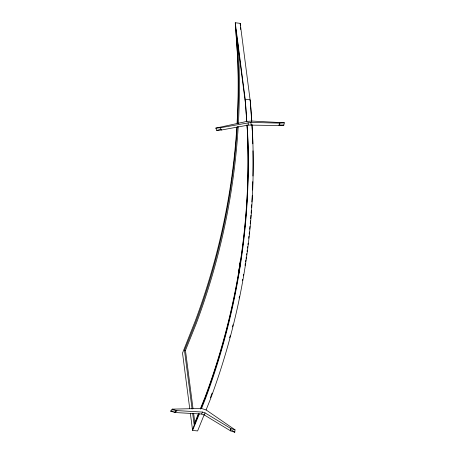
<?xml version="1.0" encoding="UTF-8"?>
<svg xmlns="http://www.w3.org/2000/svg" width="455" height="455" viewBox="0 0 455 455"><rect width="100%" height="100%" fill="white"/><g stroke="black" fill="none" stroke-linecap="round" stroke-linejoin="round"><path stroke-width="0.68" d="M230.583 430.868L230.622 428.377L205.074 412.912L202.475 412.059L176.585 410.581L172.195 409.136L170.653 411.132L174.851 412.514L201.588 414.039L204.193 414.897L230.583 430.868L234.78 432.25L235.013 429.821L206.183 410L201.519 408.465L172.195 409.136M237.061 123.157A772.698 714.907 -7.4 0 0 237.538 55.965L235.263 22.75L240.194 23.353L250.318 101.624M240.189 23.336L240.359 25.986M240.223 263.951L240.479 262.034M240.655 262.097L238.829 273.552L238.477 273.512L240.217 261.358L240.655 262.097L240.217 261.358M238.477 273.512L240.308 262.052M239.091 270.952L238.738 272.852L238.386 272.812M283.812 125.176L284.347 122.782L251.757 121.041L246.786 121.428L215.846 128.105L216.699 130.392L221.38 130.028L248.293 125.079L279.12 125.54L283.812 125.176L278.852 124.909M279.12 125.54L279.865 123.129L284.347 122.782M192.107 409.073L184.474 350.327L195.445 322.982A772.698 714.907 -7.4 0 0 237.226 126.433M193 408.493L185.464 350.441L196.435 323.101A772.698 714.907 -7.4 0 0 238.21 126.553M198.283 414.044L194.103 424.464L192.653 413.271M200.376 408.84L205.074 397.124A772.698 714.907 -7.4 0 0 239.557 266.846M192.454 429.588L198.846 413.669M200.689 409.068L205.177 397.886A772.698 714.907 -7.4 0 0 239.205 270.389M199.347 413.879L192.596 430.424L190.361 413.459M201.519 408.465L205.319 399.001A772.698 714.907 -7.4 0 0 247.656 133.855L247.059 125.188M204.147 414.795L197.606 430.948L192.596 430.424M206.081 409.966L210.244 399.587A772.698 714.907 -7.4 0 0 252.582 134.441L251.871 124.164M201.588 414.039L202.475 412.059M204.193 414.897L205.074 412.912M174.851 412.514L176.585 410.581M216.699 130.392L221.517 129.351M215.846 128.105L220.322 127.758L250.893 122.435L279.865 123.129M170.653 411.132L176.932 410.99M184.474 350.327L185.464 350.441M230.622 428.377L235.013 429.821M230.731 429.469L234.78 432.25M220.322 127.758L221.38 130.028M235.263 22.75L245.313 100.106L246.803 121.519M245.421 103.092L235.792 28.955L237.783 57.842A772.698 714.907 -7.4 0 1 237.385 123.635M193.637 413.39L195.002 423.878M189.724 408.55L182.523 353.069L195.206 321.111A772.698 714.907 -7.4 0 0 236.805 127.354M250.893 122.435L251.069 124.863M248.117 122.651L248.293 125.079M250.33 101.795L251.666 121.138M240.456 27.374L240.598 29.461M246.741 121.582L245.2 99.253L250.131 99.844A772.698 714.907 -7.4 0 1 251.814 121.457M246.929 124.932L247.514 132.746A772.698 714.907 -7.4 0 1 239.876 266.226M237.555 40.347L238.767 57.961A772.698 714.907 -7.4 0 1 238.369 123.754M247.412 131.978A772.698 714.907 -7.4 0 1 239.666 266.152M252.019 124.949A772.698 714.907 -7.4 0 1 252.815 143.82M252.969 150.821A772.698 714.907 -7.4 0 1 252.923 176.022M252.781 181.625A772.698 714.907 -7.4 0 1 252.485 190.025M252.224 195.627A772.698 714.907 -7.4 0 1 251.877 201.923M251.706 204.722A772.698 714.907 -7.4 0 1 251.518 207.52M251.325 210.318A772.698 714.907 -7.4 0 1 251.114 213.116M250.95 215.215A772.698 714.907 -7.4 0 1 250.66 218.713M250.477 220.811A772.698 714.907 -7.4 0 1 250.227 223.604M249.96 226.402A772.698 714.907 -7.4 0 1 249.687 229.195M249.397 231.987A772.698 714.907 -7.4 0 1 249.175 234.08M248.942 236.173A772.698 714.907 -7.4 0 1 248.709 238.266M248.129 243.146A772.698 714.907 -7.4 0 1 247.952 244.54M247.691 246.633A772.698 714.907 -7.4 0 1 247.514 248.026M247.236 250.119A772.698 714.907 -7.4 0 1 247.048 251.513M246.764 253.6A772.698 714.907 -7.4 0 1 246.57 254.993M246.274 257.081A772.698 714.907 -7.4 0 1 246.075 258.474M245.871 259.862A772.698 714.907 -7.4 0 1 245.558 261.949M245.347 263.337A772.698 714.907 -7.4 0 1 245.023 265.424M243.55 274.445A772.698 714.907 -7.4 0 1 243.311 275.832M242.703 279.302A772.698 714.907 -7.4 0 1 242.452 280.684M239.393 296.592A772.698 714.907 -7.4 0 1 239.108 297.974M232.983 324.79A772.698 714.907 -7.4 0 1 232.465 326.849M230.156 335.733A772.698 714.907 -7.4 0 1 229.604 337.781M212.064 393.143A772.698 714.907 -7.4 0 1 210.352 397.812"/></g></svg>
